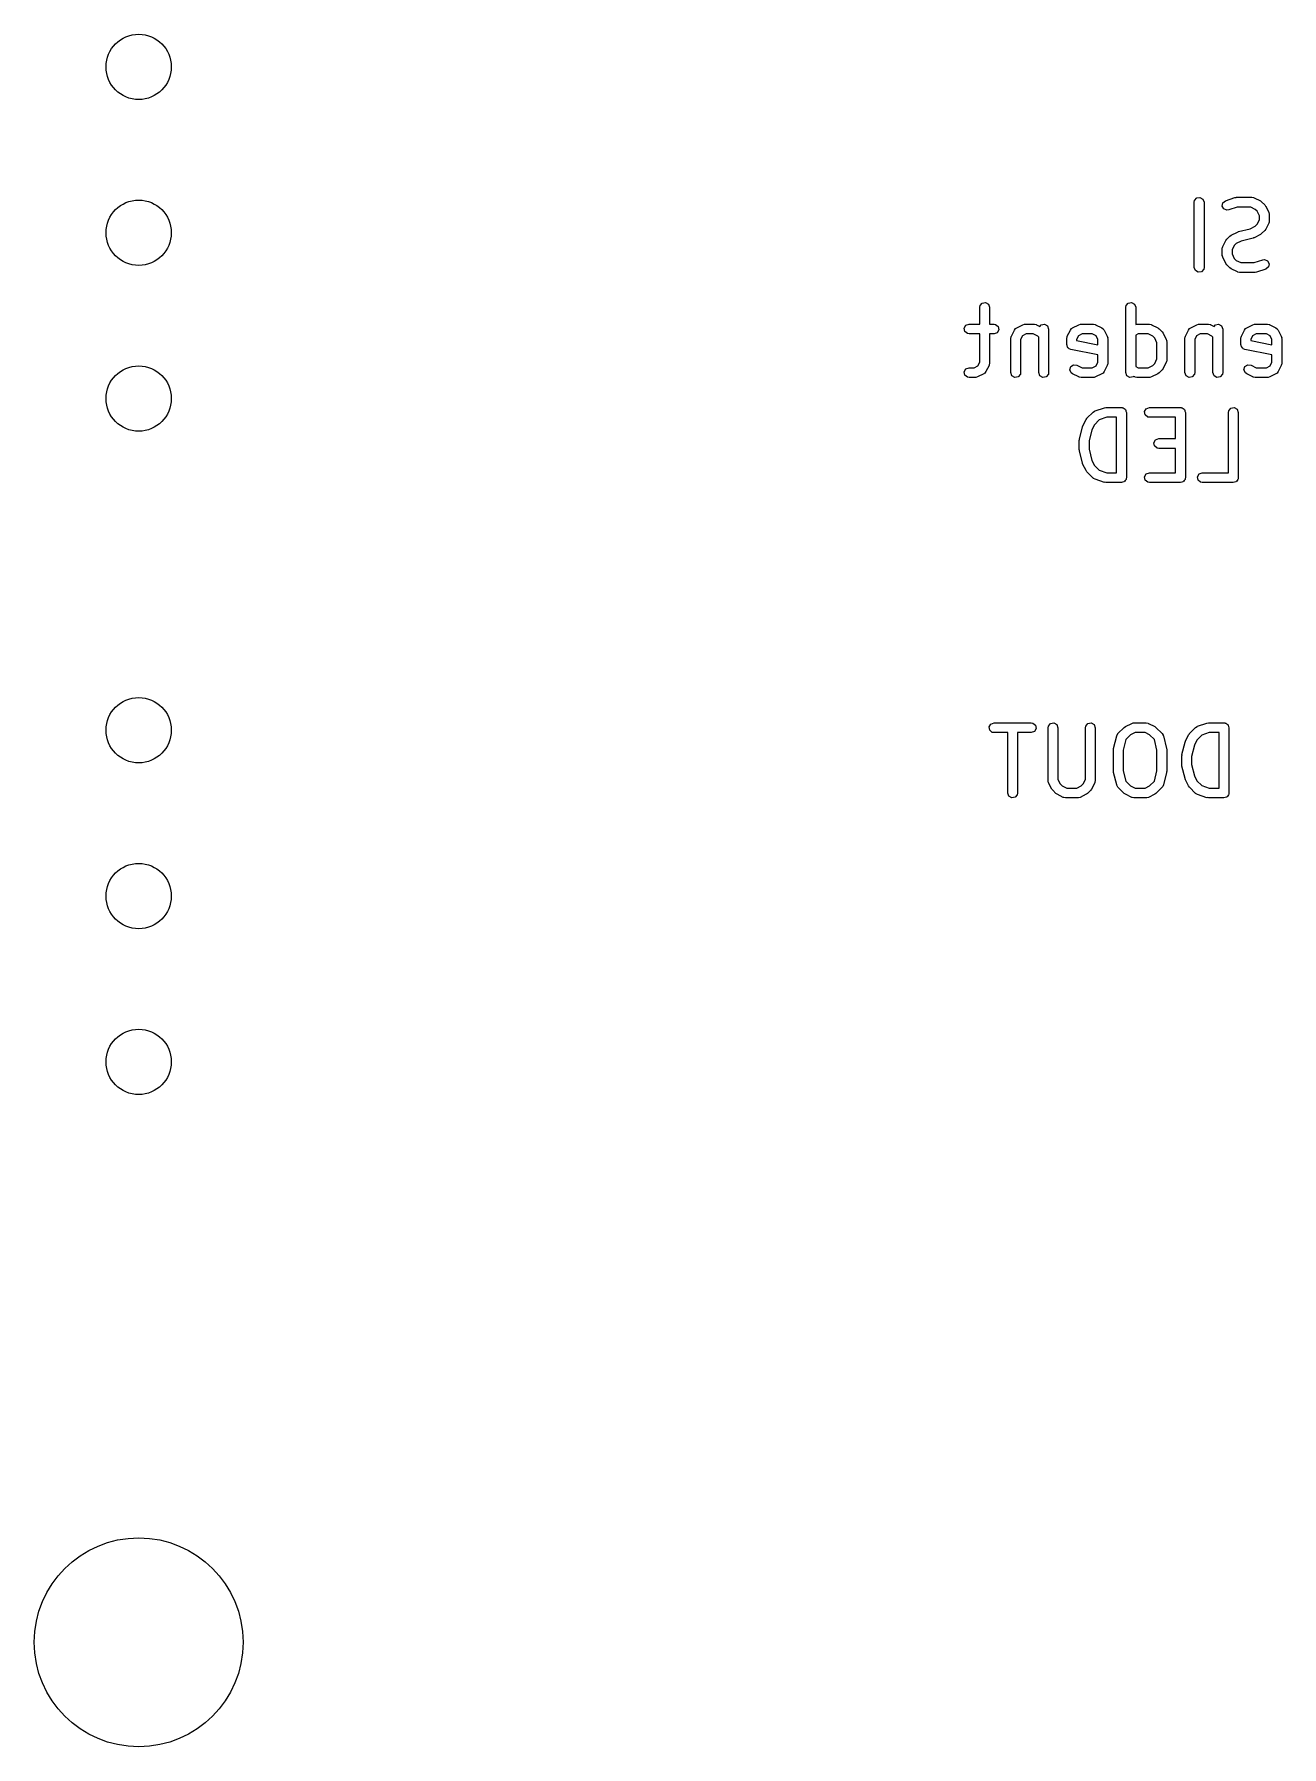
# Model space of a CAD drawing. Extents: x 127.8 to 175.4, y -127 to -66.7.
# Drawn here: x 127.78 to 146.89, y -127.04 to -100.81 of the extents above; entities that cross this region are included whole.
import ezdxf

# ---------------------------------------------------------------- set-up
doc = ezdxf.new("R2010")
doc.units = 0
doc.layers.add('BLACK', color=7, linetype='CONTINUOUS')

msp = doc.modelspace()

# ---------------------------------------------------------------- linework, layer by layer
at = {"layer": 'BLACK', "linetype": 'CONTINUOUS'}
for p, q in [((145.555, -103.358), (145.588, -103.318)), ((145.588, -103.318), (145.638, -103.309)), ((145.638, -103.309), (145.683, -103.335)), ((145.683, -103.335), (145.7, -103.383)), ((146.03, -103.36), (146.173, -103.312)), ((146.173, -103.312), (146.195, -103.309)), ((146.195, -103.309), (146.197, -103.308)), ((146.197, -103.308), (146.435, -103.308)), ((146.435, -103.308), (146.461, -103.313)), ((146.461, -103.313), (146.464, -103.316)), ((146.464, -103.316), (146.469, -103.316)), ((146.469, -103.316), (146.564, -103.364)), ((145.55, -103.383), (145.555, -103.358)), ((145.55, -104.383), (145.55, -103.383)), ((145.7, -103.383), (145.7, -104.383)), ((145.98, -103.442), (145.99, -103.392)), ((146.004, -103.487), (145.98, -103.442)), ((145.99, -103.392), (146.03, -103.36)), ((146.052, -103.506), (146.004, -103.487)), ((146.078, -103.502), (146.052, -103.506)), ((146.209, -103.458), (146.078, -103.502)), ((146.417, -103.458), (146.209, -103.458)), ((146.486, -103.493), (146.417, -103.458)), ((146.516, -103.523), (146.486, -103.493)), ((146.55, -103.592), (146.516, -103.523)), ((146.55, -103.651), (146.55, -103.592)), ((146.564, -103.364), (146.582, -103.377)), ((146.582, -103.377), (146.583, -103.378)), ((146.583, -103.378), (146.631, -103.426)), ((146.631, -103.426), (146.644, -103.444)), ((146.644, -103.444), (146.645, -103.445)), ((146.645, -103.445), (146.693, -103.54)), ((146.693, -103.54), (146.7, -103.565)), ((146.7, -103.565), (146.699, -103.57)), ((146.699, -103.57), (146.7, -103.574)), ((146.7, -103.574), (146.7, -103.669)), ((146.116, -103.888), (146.211, -103.84)), ((146.211, -103.84), (146.223, -103.836)), ((146.223, -103.836), (146.226, -103.834)), ((146.226, -103.834), (146.409, -103.789)), ((146.409, -103.789), (146.486, -103.75)), ((146.486, -103.75), (146.516, -103.72)), ((146.516, -103.72), (146.55, -103.651)), ((146.583, -103.865), (146.565, -103.878)), ((146.631, -103.817), (146.583, -103.865)), ((146.632, -103.816), (146.631, -103.817)), ((146.645, -103.798), (146.632, -103.816)), ((146.693, -103.703), (146.645, -103.798)), ((146.696, -103.695), (146.693, -103.698)), ((146.693, -103.698), (146.693, -103.703)), ((146.7, -103.669), (146.696, -103.695)), ((145.979, -104.098), (145.984, -104.072)), ((145.979, -104.193), (145.979, -104.098)), ((145.984, -104.072), (145.986, -104.069)), ((145.986, -104.069), (145.987, -104.064)), ((145.987, -104.064), (146.035, -103.969)), ((146.035, -103.969), (146.048, -103.951)), ((146.048, -103.951), (146.049, -103.949)), ((146.049, -103.949), (146.096, -103.902)), ((146.096, -103.902), (146.115, -103.889)), ((146.115, -103.889), (146.116, -103.888)), ((146.163, -104.047), (146.129, -104.115)), ((146.129, -104.115), (146.129, -104.175)), ((146.194, -104.016), (146.163, -104.047)), ((146.271, -103.978), (146.194, -104.016)), ((146.453, -103.932), (146.271, -103.978)), ((146.456, -103.93), (146.453, -103.932)), ((146.469, -103.927), (146.456, -103.93)), ((146.564, -103.879), (146.469, -103.927)), ((146.565, -103.878), (146.564, -103.879)), ((145.568, -104.432), (145.55, -104.383)), ((145.7, -104.383), (145.696, -104.409)), ((145.981, -104.197), (145.979, -104.193)), ((145.98, -104.201), (145.981, -104.197)), ((145.987, -104.226), (145.98, -104.201)), ((146.035, -104.322), (145.987, -104.226)), ((146.036, -104.323), (146.035, -104.322)), ((146.049, -104.341), (146.036, -104.323)), ((146.096, -104.389), (146.049, -104.341)), ((146.098, -104.389), (146.096, -104.389)), ((146.116, -104.403), (146.098, -104.389)), ((146.129, -104.175), (146.163, -104.244)), ((146.163, -104.244), (146.194, -104.274)), ((146.194, -104.274), (146.262, -104.308)), ((146.262, -104.308), (146.47, -104.308)), ((146.47, -104.308), (146.602, -104.265)), ((146.602, -104.265), (146.628, -104.261)), ((146.628, -104.261), (146.675, -104.28)), ((146.689, -104.375), (146.649, -104.407)), ((146.675, -104.28), (146.7, -104.325)), ((146.7, -104.325), (146.689, -104.375)), ((145.612, -104.457), (145.568, -104.432)), ((145.663, -104.448), (145.612, -104.457)), ((145.696, -104.409), (145.663, -104.448)), ((146.211, -104.45), (146.116, -104.403)), ((146.215, -104.451), (146.211, -104.45)), ((146.219, -104.454), (146.215, -104.451)), ((146.245, -104.458), (146.219, -104.454)), ((146.483, -104.458), (146.245, -104.458)), ((146.484, -104.458), (146.483, -104.458)), ((146.506, -104.455), (146.484, -104.458)), ((146.649, -104.407), (146.506, -104.455)), ((142.302, -104.928), (142.353, -104.919)), ((142.353, -104.919), (142.397, -104.945)), ((144.54, -104.928), (144.591, -104.919)), ((144.591, -104.919), (144.635, -104.945)), ((142.265, -104.993), (142.269, -104.968)), ((142.265, -105.252), (142.265, -104.993)), ((142.269, -104.968), (142.302, -104.928)), ((142.397, -104.945), (142.415, -104.993)), ((142.415, -104.993), (142.415, -105.252)), ((144.503, -104.993), (144.507, -104.968)), ((144.503, -105.993), (144.503, -104.993)), ((144.507, -104.968), (144.54, -104.928)), ((144.635, -104.945), (144.653, -104.993)), ((144.653, -104.993), (144.653, -105.256)), ((142.028, -105.314), (142.053, -105.269)), ((142.037, -105.364), (142.028, -105.314)), ((142.076, -105.397), (142.037, -105.364)), ((142.053, -105.269), (142.102, -105.252)), ((142.102, -105.402), (142.076, -105.397)), ((142.102, -105.252), (142.265, -105.252)), ((142.265, -105.402), (142.102, -105.402)), ((142.265, -105.833), (142.265, -105.402)), ((142.415, -105.252), (142.483, -105.252)), ((142.483, -105.402), (142.415, -105.402)), ((142.415, -105.402), (142.415, -105.851)), ((142.483, -105.252), (142.508, -105.256)), ((142.531, -105.384), (142.483, -105.402)), ((142.508, -105.256), (142.548, -105.289)), ((142.556, -105.34), (142.531, -105.384)), ((142.548, -105.289), (142.556, -105.34)), ((142.741, -105.47), (142.745, -105.444)), ((142.745, -105.444), (142.748, -105.44)), ((142.748, -105.44), (142.749, -105.436)), ((142.749, -105.436), (142.796, -105.341)), ((142.796, -105.341), (142.812, -105.32)), ((142.812, -105.32), (142.822, -105.315)), ((142.822, -105.315), (142.83, -105.307)), ((142.83, -105.307), (142.925, -105.26)), ((142.919, -105.43), (142.891, -105.487)), ((142.976, -105.402), (142.919, -105.43)), ((142.925, -105.26), (142.95, -105.252)), ((142.95, -105.252), (142.955, -105.253)), ((142.955, -105.253), (142.959, -105.252)), ((142.959, -105.252), (143.102, -105.252)), ((143.084, -105.402), (142.976, -105.402)), ((143.152, -105.436), (143.084, -105.402)), ((143.102, -105.252), (143.127, -105.256)), ((143.127, -105.256), (143.131, -105.259)), ((143.131, -105.259), (143.135, -105.26)), ((143.135, -105.26), (143.187, -105.286)), ((143.17, -105.453), (143.152, -105.436)), ((143.187, -105.286), (143.207, -105.262)), ((143.207, -105.262), (143.258, -105.253)), ((143.258, -105.253), (143.302, -105.278)), ((143.302, -105.278), (143.32, -105.327)), ((143.32, -105.327), (143.32, -105.993)), ((143.598, -105.47), (143.603, -105.444)), ((143.603, -105.444), (143.605, -105.44)), ((143.605, -105.44), (143.606, -105.436)), ((143.606, -105.436), (143.654, -105.341)), ((143.654, -105.341), (143.669, -105.32)), ((143.669, -105.32), (143.679, -105.315)), ((143.679, -105.315), (143.687, -105.307)), ((143.687, -105.307), (143.782, -105.26)), ((143.777, -105.43), (143.748, -105.487)), ((143.834, -105.402), (143.777, -105.43)), ((143.782, -105.26), (143.807, -105.252)), ((143.807, -105.252), (143.812, -105.253)), ((143.812, -105.253), (143.816, -105.252)), ((143.816, -105.252), (144.006, -105.252)), ((143.989, -105.402), (143.834, -105.402)), ((144.046, -105.43), (143.989, -105.402)), ((144.006, -105.252), (144.032, -105.256)), ((144.032, -105.256), (144.035, -105.259)), ((144.035, -105.259), (144.04, -105.26)), ((144.04, -105.26), (144.135, -105.307)), ((144.074, -105.487), (144.046, -105.43)), ((144.135, -105.307), (144.156, -105.323)), ((144.156, -105.323), (144.161, -105.333)), ((144.161, -105.333), (144.169, -105.341)), ((144.169, -105.341), (144.216, -105.436)), ((144.216, -105.436), (144.224, -105.461)), ((144.653, -105.256), (144.665, -105.252)), ((144.691, -105.402), (144.653, -105.421)), ((144.653, -105.421), (144.653, -105.899)), ((144.665, -105.252), (144.669, -105.253)), ((144.669, -105.253), (144.673, -105.252)), ((144.673, -105.252), (144.864, -105.252)), ((144.846, -105.402), (144.691, -105.402)), ((144.914, -105.436), (144.846, -105.402)), ((144.864, -105.252), (144.889, -105.256)), ((144.889, -105.256), (144.893, -105.259)), ((144.893, -105.259), (144.897, -105.26)), ((144.897, -105.26), (144.992, -105.307)), ((144.945, -105.466), (144.914, -105.436)), ((144.992, -105.307), (145.01, -105.321)), ((145.01, -105.321), (145.012, -105.321)), ((145.012, -105.321), (145.059, -105.369)), ((145.059, -105.369), (145.072, -105.387)), ((145.072, -105.387), (145.073, -105.388)), ((145.073, -105.388), (145.121, -105.484)), ((145.408, -105.47), (145.412, -105.444)), ((145.412, -105.444), (145.415, -105.44)), ((145.415, -105.44), (145.416, -105.436)), ((145.416, -105.436), (145.463, -105.341)), ((145.463, -105.341), (145.479, -105.32)), ((145.479, -105.32), (145.489, -105.315)), ((145.489, -105.315), (145.497, -105.307)), ((145.497, -105.307), (145.592, -105.26)), ((145.586, -105.43), (145.558, -105.487)), ((145.643, -105.402), (145.586, -105.43)), ((145.592, -105.26), (145.617, -105.252)), ((145.617, -105.252), (145.621, -105.253)), ((145.621, -105.253), (145.625, -105.252)), ((145.625, -105.252), (145.768, -105.252)), ((145.751, -105.402), (145.643, -105.402)), ((145.819, -105.436), (145.751, -105.402)), ((145.768, -105.252), (145.794, -105.256)), ((145.794, -105.256), (145.797, -105.259)), ((145.797, -105.259), (145.802, -105.26)), ((145.802, -105.26), (145.854, -105.286)), ((145.836, -105.453), (145.819, -105.436)), ((145.854, -105.286), (145.874, -105.262)), ((145.874, -105.262), (145.924, -105.253)), ((145.924, -105.253), (145.969, -105.278)), ((145.969, -105.278), (145.986, -105.327)), ((145.986, -105.327), (145.986, -105.993)), ((146.265, -105.47), (146.269, -105.444)), ((146.269, -105.444), (146.272, -105.44)), ((146.272, -105.44), (146.273, -105.436)), ((146.273, -105.436), (146.32, -105.341)), ((146.32, -105.341), (146.336, -105.32)), ((146.336, -105.32), (146.346, -105.315)), ((146.346, -105.315), (146.354, -105.307)), ((146.354, -105.307), (146.449, -105.26)), ((146.443, -105.43), (146.415, -105.487)), ((146.5, -105.402), (146.443, -105.43)), ((146.449, -105.26), (146.474, -105.252)), ((146.474, -105.252), (146.478, -105.253)), ((146.478, -105.253), (146.483, -105.252)), ((146.483, -105.252), (146.673, -105.252)), ((146.655, -105.402), (146.5, -105.402)), ((146.712, -105.43), (146.655, -105.402)), ((146.673, -105.252), (146.699, -105.256)), ((146.699, -105.256), (146.702, -105.259)), ((146.702, -105.259), (146.707, -105.26)), ((146.707, -105.26), (146.802, -105.307)), ((146.741, -105.487), (146.712, -105.43)), ((146.802, -105.307), (146.823, -105.323)), ((146.823, -105.323), (146.827, -105.333)), ((146.827, -105.333), (146.835, -105.341)), ((146.835, -105.341), (146.883, -105.436)), ((146.883, -105.436), (146.89, -105.461)), ((142.741, -105.993), (142.741, -105.47)), ((142.891, -105.487), (142.891, -105.993)), ((143.17, -105.993), (143.17, -105.453)), ((143.598, -105.565), (143.598, -105.47)), ((143.602, -105.576), (143.598, -105.565)), ((143.602, -105.589), (143.602, -105.576)), ((143.611, -105.6), (143.602, -105.589)), ((143.616, -105.613), (143.611, -105.6)), ((143.626, -105.619), (143.616, -105.613)), ((143.634, -105.629), (143.626, -105.619)), ((143.658, -105.638), (143.634, -105.629)), ((144.074, -105.722), (143.658, -105.638)), ((143.748, -105.487), (143.748, -105.503)), ((143.748, -105.503), (144.074, -105.569)), ((144.074, -105.569), (144.074, -105.487)), ((144.224, -105.461), (144.223, -105.465)), ((144.223, -105.465), (144.224, -105.47)), ((144.224, -105.47), (144.224, -105.851)), ((144.979, -105.535), (144.945, -105.466)), ((144.979, -105.785), (144.979, -105.535)), ((145.121, -105.484), (145.129, -105.509)), ((145.129, -105.509), (145.127, -105.513)), ((145.127, -105.513), (145.129, -105.517)), ((145.129, -105.517), (145.129, -105.803)), ((145.408, -105.993), (145.408, -105.47)), ((145.558, -105.487), (145.558, -105.993)), ((145.836, -105.993), (145.836, -105.453)), ((146.265, -105.565), (146.265, -105.47)), ((146.269, -105.576), (146.265, -105.565)), ((146.269, -105.589), (146.269, -105.576)), ((146.277, -105.6), (146.269, -105.589)), ((146.282, -105.613), (146.277, -105.6)), ((146.293, -105.619), (146.282, -105.613)), ((146.301, -105.629), (146.293, -105.619)), ((146.325, -105.638), (146.301, -105.629)), ((146.741, -105.722), (146.325, -105.638)), ((146.415, -105.487), (146.415, -105.503)), ((146.415, -105.503), (146.741, -105.569)), ((146.741, -105.569), (146.741, -105.487)), ((146.89, -105.461), (146.889, -105.465)), ((146.889, -105.465), (146.891, -105.47)), ((146.891, -105.47), (146.891, -105.851)), ((142.028, -105.98), (142.053, -105.936)), ((142.053, -105.936), (142.102, -105.918)), ((142.102, -105.918), (142.179, -105.918)), ((142.179, -105.918), (142.236, -105.89)), ((142.236, -105.89), (142.265, -105.833)), ((142.407, -105.884), (142.359, -105.979)), ((142.41, -105.876), (142.407, -105.88)), ((142.407, -105.88), (142.407, -105.884)), ((142.415, -105.851), (142.41, -105.876)), ((143.646, -105.95), (143.66, -105.901)), ((143.666, -105.997), (143.646, -105.95)), ((143.66, -105.901), (143.703, -105.873)), ((143.703, -105.873), (143.754, -105.879)), ((143.754, -105.879), (143.834, -105.918)), ((143.834, -105.918), (143.989, -105.918)), ((143.989, -105.918), (144.046, -105.89)), ((144.046, -105.89), (144.074, -105.833)), ((144.074, -105.833), (144.074, -105.722)), ((144.216, -105.884), (144.169, -105.979)), ((144.217, -105.88), (144.216, -105.884)), ((144.22, -105.876), (144.217, -105.88)), ((144.224, -105.851), (144.22, -105.876)), ((144.653, -105.899), (144.691, -105.918)), ((144.691, -105.918), (144.846, -105.918)), ((144.846, -105.918), (144.914, -105.884)), ((144.914, -105.884), (144.945, -105.854)), ((144.945, -105.854), (144.979, -105.785)), ((145.059, -105.951), (145.012, -105.999)), ((145.06, -105.95), (145.059, -105.951)), ((145.073, -105.932), (145.06, -105.95)), ((145.121, -105.836), (145.073, -105.932)), ((145.122, -105.832), (145.121, -105.836)), ((145.125, -105.829), (145.122, -105.832)), ((145.129, -105.803), (145.125, -105.829)), ((146.312, -105.95), (146.327, -105.901)), ((146.333, -105.997), (146.312, -105.95)), ((146.327, -105.901), (146.37, -105.873)), ((146.37, -105.873), (146.421, -105.879)), ((146.421, -105.879), (146.5, -105.918)), ((146.5, -105.918), (146.655, -105.918)), ((146.655, -105.918), (146.712, -105.89)), ((146.712, -105.89), (146.741, -105.833)), ((146.741, -105.833), (146.741, -105.722)), ((146.883, -105.884), (146.835, -105.979)), ((146.884, -105.88), (146.883, -105.884)), ((146.886, -105.876), (146.884, -105.88)), ((146.891, -105.851), (146.886, -105.876)), ((142.037, -106.031), (142.028, -105.98)), ((142.076, -106.064), (142.037, -106.031)), ((142.102, -106.068), (142.076, -106.064)), ((142.197, -106.068), (142.102, -106.068)), ((142.201, -106.067), (142.197, -106.068)), ((142.205, -106.068), (142.201, -106.067)), ((142.23, -106.06), (142.205, -106.068)), ((142.326, -106.013), (142.23, -106.06)), ((142.333, -106.005), (142.326, -106.013)), ((142.344, -106), (142.333, -106.005)), ((142.359, -105.979), (142.344, -106)), ((142.758, -106.042), (142.741, -105.993)), ((142.803, -106.067), (142.758, -106.042)), ((142.853, -106.058), (142.803, -106.067)), ((142.886, -106.019), (142.853, -106.058)), ((142.891, -105.993), (142.886, -106.019)), ((143.187, -106.042), (143.17, -105.993)), ((143.231, -106.067), (143.187, -106.042)), ((143.282, -106.058), (143.231, -106.067)), ((143.315, -106.019), (143.282, -106.058)), ((143.32, -105.993), (143.315, -106.019)), ((143.687, -106.013), (143.666, -105.997)), ((143.782, -106.06), (143.687, -106.013)), ((143.787, -106.061), (143.782, -106.06)), ((143.79, -106.064), (143.787, -106.061)), ((143.816, -106.068), (143.79, -106.064)), ((144.006, -106.068), (143.816, -106.068)), ((144.011, -106.067), (144.006, -106.068)), ((144.015, -106.068), (144.011, -106.067)), ((144.04, -106.06), (144.015, -106.068)), ((144.135, -106.013), (144.04, -106.06)), ((144.143, -106.005), (144.135, -106.013)), ((144.153, -106), (144.143, -106.005)), ((144.169, -105.979), (144.153, -106)), ((144.52, -106.042), (144.503, -105.993)), ((144.565, -106.067), (144.52, -106.042)), ((144.615, -106.058), (144.565, -106.067)), ((144.621, -106.051), (144.615, -106.058)), ((144.64, -106.06), (144.621, -106.051)), ((144.644, -106.061), (144.64, -106.06)), ((144.647, -106.064), (144.644, -106.061)), ((144.673, -106.068), (144.647, -106.064)), ((144.864, -106.068), (144.673, -106.068)), ((144.868, -106.067), (144.864, -106.068)), ((144.872, -106.068), (144.868, -106.067)), ((144.897, -106.06), (144.872, -106.068)), ((144.992, -106.013), (144.897, -106.06)), ((144.993, -106.012), (144.992, -106.013)), ((145.012, -105.999), (144.993, -106.012)), ((145.425, -106.042), (145.408, -105.993)), ((145.47, -106.067), (145.425, -106.042)), ((145.52, -106.058), (145.47, -106.067)), ((145.553, -106.019), (145.52, -106.058)), ((145.558, -105.993), (145.553, -106.019)), ((145.854, -106.042), (145.836, -105.993)), ((145.898, -106.067), (145.854, -106.042)), ((145.949, -106.058), (145.898, -106.067)), ((145.982, -106.019), (145.949, -106.058)), ((145.986, -105.993), (145.982, -106.019)), ((146.354, -106.013), (146.333, -105.997)), ((146.449, -106.06), (146.354, -106.013)), ((146.454, -106.061), (146.449, -106.06)), ((146.457, -106.064), (146.454, -106.061)), ((146.483, -106.068), (146.457, -106.064)), ((146.673, -106.068), (146.483, -106.068)), ((146.677, -106.067), (146.673, -106.068)), ((146.682, -106.068), (146.677, -106.067)), ((146.707, -106.06), (146.682, -106.068)), ((146.802, -106.013), (146.707, -106.06)), ((146.81, -106.005), (146.802, -106.013)), ((146.82, -106), (146.81, -106.005)), ((146.835, -105.979), (146.82, -106)), ((143.844, -106.808), (143.892, -106.713)), ((143.892, -106.713), (143.905, -106.695)), ((143.905, -106.695), (143.906, -106.693)), ((143.906, -106.693), (144.001, -106.598)), ((144.001, -106.598), (144.022, -106.583)), ((144.095, -106.717), (144.02, -106.791)), ((144.022, -106.583), (144.027, -106.583)), ((144.027, -106.583), (144.03, -106.58)), ((144.03, -106.58), (144.173, -106.532)), ((144.209, -106.678), (144.095, -106.717)), ((144.173, -106.532), (144.195, -106.529)), ((144.195, -106.529), (144.197, -106.528)), ((144.197, -106.528), (144.435, -106.528)), ((144.36, -106.678), (144.209, -106.678)), ((144.36, -107.528), (144.36, -106.678)), ((144.435, -106.528), (144.445, -106.53)), ((144.445, -106.53), (144.448, -106.529)), ((144.448, -106.529), (144.451, -106.531)), ((144.451, -106.531), (144.461, -106.533)), ((144.461, -106.533), (144.476, -106.545)), ((144.476, -106.545), (144.492, -106.555)), ((144.492, -106.555), (144.495, -106.562)), ((144.495, -106.562), (144.5, -106.566)), ((144.5, -106.566), (144.503, -106.585)), ((144.503, -106.585), (144.51, -106.603)), ((144.51, -106.603), (144.51, -107.603)), ((144.79, -106.59), (144.815, -106.546)), ((144.799, -106.641), (144.79, -106.59)), ((144.838, -106.674), (144.799, -106.641)), ((144.815, -106.546), (144.864, -106.528)), ((144.864, -106.678), (144.838, -106.674)), ((144.864, -106.528), (145.34, -106.528)), ((145.265, -106.678), (144.864, -106.678)), ((145.265, -107.005), (145.265, -106.678)), ((145.34, -106.528), (145.349, -106.53)), ((145.349, -106.53), (145.353, -106.529)), ((145.353, -106.529), (145.356, -106.531)), ((145.356, -106.531), (145.365, -106.533)), ((145.365, -106.533), (145.38, -106.545)), ((145.38, -106.545), (145.397, -106.555)), ((145.397, -106.555), (145.4, -106.562)), ((145.4, -106.562), (145.405, -106.566)), ((145.405, -106.566), (145.408, -106.585)), ((145.408, -106.585), (145.415, -106.603)), ((145.415, -106.603), (145.415, -107.603)), ((146.074, -106.603), (146.079, -106.578)), ((146.074, -107.528), (146.074, -106.603)), ((146.079, -106.578), (146.112, -106.538)), ((146.112, -106.538), (146.162, -106.529)), ((146.162, -106.529), (146.207, -106.555)), ((146.207, -106.555), (146.224, -106.603)), ((146.224, -106.603), (146.224, -107.603)), ((143.789, -107.032), (143.791, -107.017)), ((143.791, -107.014), (143.838, -106.823)), ((143.791, -107.017), (143.791, -107.014)), ((143.838, -106.823), (143.844, -106.811)), ((143.844, -106.811), (143.844, -106.808)), ((143.982, -106.868), (143.939, -107.041)), ((144.02, -106.791), (143.982, -106.868)), ((144.958, -107.022), (145.006, -107.005)), ((145.006, -107.005), (145.265, -107.005)), ((143.789, -107.175), (143.789, -107.032)), ((143.79, -107.178), (143.789, -107.175)), ((143.791, -107.193), (143.79, -107.178)), ((143.838, -107.383), (143.791, -107.193)), ((143.939, -107.041), (143.939, -107.166)), ((143.939, -107.166), (143.982, -107.339)), ((144.933, -107.067), (144.958, -107.022)), ((144.941, -107.117), (144.933, -107.067)), ((144.981, -107.15), (144.941, -107.117)), ((145.006, -107.155), (144.981, -107.15)), ((145.265, -107.155), (145.006, -107.155)), ((145.265, -107.528), (145.265, -107.155)), ((143.84, -107.386), (143.838, -107.383)), ((143.844, -107.399), (143.84, -107.386)), ((143.892, -107.494), (143.844, -107.399)), ((143.893, -107.495), (143.892, -107.494)), ((143.906, -107.514), (143.893, -107.495)), ((144.001, -107.609), (143.906, -107.514)), ((143.982, -107.339), (144.02, -107.416)), ((144.02, -107.416), (144.095, -107.49)), ((144.095, -107.49), (144.209, -107.528)), ((144.209, -107.528), (144.36, -107.528)), ((144.815, -107.546), (144.864, -107.528)), ((144.864, -107.528), (145.265, -107.528)), ((145.625, -107.546), (145.673, -107.528)), ((145.673, -107.528), (146.074, -107.528)), ((144.005, -107.611), (144.001, -107.609)), ((144.007, -107.614), (144.005, -107.611)), ((144.03, -107.627), (144.007, -107.614)), ((144.173, -107.675), (144.03, -107.627)), ((144.175, -107.674), (144.173, -107.675)), ((144.197, -107.678), (144.175, -107.674)), ((144.435, -107.678), (144.197, -107.678)), ((144.453, -107.672), (144.435, -107.678)), ((144.472, -107.668), (144.453, -107.672)), ((144.477, -107.663), (144.472, -107.668)), ((144.483, -107.661), (144.477, -107.663)), ((144.493, -107.644), (144.483, -107.661)), ((144.505, -107.629), (144.493, -107.644)), ((144.507, -107.619), (144.505, -107.629)), ((144.509, -107.616), (144.507, -107.619)), ((144.51, -107.603), (144.508, -107.613)), ((144.508, -107.613), (144.509, -107.616)), ((144.79, -107.59), (144.815, -107.546)), ((144.799, -107.641), (144.79, -107.59)), ((144.838, -107.674), (144.799, -107.641)), ((144.864, -107.678), (144.838, -107.674)), ((145.34, -107.678), (144.864, -107.678)), ((145.358, -107.672), (145.34, -107.678)), ((145.377, -107.668), (145.358, -107.672)), ((145.382, -107.663), (145.377, -107.668)), ((145.388, -107.661), (145.382, -107.663)), ((145.398, -107.644), (145.388, -107.661)), ((145.41, -107.629), (145.398, -107.644)), ((145.412, -107.619), (145.41, -107.629)), ((145.414, -107.616), (145.412, -107.619)), ((145.415, -107.603), (145.413, -107.613)), ((145.413, -107.613), (145.414, -107.616)), ((145.599, -107.59), (145.625, -107.546)), ((145.608, -107.641), (145.599, -107.59)), ((145.647, -107.674), (145.608, -107.641)), ((145.673, -107.678), (145.647, -107.674)), ((146.149, -107.678), (145.673, -107.678)), ((146.168, -107.672), (146.149, -107.678)), ((146.187, -107.668), (146.168, -107.672)), ((146.191, -107.663), (146.187, -107.668)), ((146.197, -107.661), (146.191, -107.663)), ((146.207, -107.644), (146.197, -107.661)), ((146.22, -107.629), (146.207, -107.644)), ((146.221, -107.619), (146.22, -107.629)), ((146.223, -107.616), (146.221, -107.619)), ((146.224, -107.603), (146.223, -107.613)), ((146.223, -107.613), (146.223, -107.616)), ((142.409, -111.42), (142.434, -111.376)), ((142.418, -111.471), (142.409, -111.42)), ((142.457, -111.504), (142.418, -111.471)), ((142.434, -111.376), (142.483, -111.358)), ((142.483, -111.358), (143.054, -111.358)), ((143.054, -111.358), (143.08, -111.363)), ((143.08, -111.363), (143.119, -111.396)), ((143.128, -111.446), (143.102, -111.491)), ((143.119, -111.396), (143.128, -111.446)), ((143.312, -111.433), (143.317, -111.408)), ((143.312, -112.243), (143.312, -111.433)), ((143.317, -111.408), (143.35, -111.368)), ((143.35, -111.368), (143.4, -111.359)), ((143.4, -111.359), (143.445, -111.385)), ((143.445, -111.385), (143.462, -111.433)), ((143.462, -111.433), (143.462, -112.225)), ((143.884, -111.433), (143.888, -111.408)), ((143.884, -112.225), (143.884, -111.433)), ((143.888, -111.408), (143.921, -111.368)), ((143.921, -111.368), (143.972, -111.359)), ((143.972, -111.359), (144.016, -111.385)), ((144.016, -111.385), (144.034, -111.433)), ((144.034, -111.433), (144.034, -112.243)), ((144.382, -111.523), (144.477, -111.428)), ((144.477, -111.428), (144.496, -111.415)), ((144.496, -111.415), (144.497, -111.414)), ((144.497, -111.414), (144.592, -111.366)), ((144.592, -111.366), (144.617, -111.359)), ((144.617, -111.359), (144.621, -111.36)), ((144.621, -111.36), (144.625, -111.358)), ((144.625, -111.358), (144.816, -111.358)), ((144.816, -111.358), (144.842, -111.363)), ((144.842, -111.363), (144.845, -111.366)), ((144.845, -111.366), (144.849, -111.366)), ((144.849, -111.366), (144.945, -111.414)), ((144.945, -111.414), (144.963, -111.427)), ((144.963, -111.427), (144.964, -111.428)), ((144.964, -111.428), (145.059, -111.523)), ((145.477, -111.523), (145.572, -111.428)), ((145.572, -111.428), (145.594, -111.413)), ((145.594, -111.413), (145.598, -111.413)), ((145.598, -111.413), (145.602, -111.41)), ((145.602, -111.41), (145.745, -111.362)), ((145.745, -111.362), (145.767, -111.359)), ((145.767, -111.359), (145.768, -111.358)), ((145.768, -111.358), (146.006, -111.358)), ((146.006, -111.358), (146.016, -111.36)), ((146.016, -111.36), (146.019, -111.359)), ((146.019, -111.359), (146.022, -111.361)), ((146.022, -111.361), (146.032, -111.363)), ((146.032, -111.363), (146.047, -111.375)), ((146.047, -111.375), (146.064, -111.385)), ((146.064, -111.385), (146.066, -111.392)), ((146.066, -111.392), (146.071, -111.396)), ((146.071, -111.396), (146.075, -111.415)), ((146.075, -111.415), (146.081, -111.433)), ((146.081, -111.433), (146.081, -112.433)), ((142.483, -111.508), (142.457, -111.504)), ((142.693, -111.508), (142.483, -111.508)), ((142.693, -112.433), (142.693, -111.508)), ((143.054, -111.508), (142.843, -111.508)), ((142.843, -111.508), (142.843, -112.433)), ((143.102, -111.491), (143.054, -111.508)), ((144.315, -111.749), (144.362, -111.558)), ((144.362, -111.558), (144.373, -111.534)), ((144.373, -111.534), (144.379, -111.53)), ((144.379, -111.53), (144.382, -111.523)), ((144.503, -111.615), (144.462, -111.776)), ((144.575, -111.543), (144.503, -111.615)), ((144.643, -111.508), (144.575, -111.543)), ((144.798, -111.508), (144.643, -111.508)), ((144.867, -111.543), (144.798, -111.508)), ((144.939, -111.615), (144.867, -111.543)), ((144.979, -111.776), (144.939, -111.615)), ((145.059, -111.523), (145.074, -111.545)), ((145.074, -111.545), (145.075, -111.552)), ((145.075, -111.552), (145.079, -111.558)), ((145.079, -111.558), (145.127, -111.749)), ((145.362, -111.844), (145.41, -111.653)), ((145.41, -111.653), (145.415, -111.641)), ((145.415, -111.641), (145.416, -111.638)), ((145.416, -111.638), (145.463, -111.543)), ((145.463, -111.543), (145.476, -111.525)), ((145.476, -111.525), (145.477, -111.523)), ((145.553, -111.698), (145.51, -111.871)), ((145.592, -111.621), (145.553, -111.698)), ((145.666, -111.547), (145.592, -111.621)), ((145.78, -111.508), (145.666, -111.547)), ((145.931, -111.508), (145.78, -111.508)), ((145.931, -112.358), (145.931, -111.508)), ((144.312, -111.767), (144.315, -111.752)), ((144.312, -112.1), (144.312, -111.767)), ((144.315, -111.752), (144.315, -111.749)), ((144.462, -111.776), (144.462, -112.091)), ((144.979, -112.091), (144.979, -111.776)), ((145.127, -111.749), (145.128, -111.763)), ((145.128, -111.763), (145.129, -111.767)), ((145.129, -111.767), (145.129, -112.1)), ((145.36, -111.862), (145.363, -111.847)), ((145.36, -112.005), (145.36, -111.862)), ((145.363, -111.847), (145.362, -111.844)), ((145.51, -111.871), (145.51, -111.996)), ((145.51, -111.996), (145.553, -112.169)), ((143.314, -112.247), (143.312, -112.243)), ((143.313, -112.251), (143.314, -112.247)), ((143.32, -112.276), (143.313, -112.251)), ((143.462, -112.225), (143.497, -112.294)), ((143.85, -112.294), (143.884, -112.225)), ((144.034, -112.243), (144.029, -112.269)), ((144.314, -112.103), (144.312, -112.1)), ((144.315, -112.118), (144.314, -112.103)), ((144.362, -112.309), (144.315, -112.118)), ((144.462, -112.091), (144.503, -112.252)), ((144.503, -112.252), (144.575, -112.324)), ((144.867, -112.324), (144.939, -112.252)), ((144.939, -112.252), (144.979, -112.091)), ((145.127, -112.118), (145.079, -112.309)), ((145.129, -112.1), (145.126, -112.115)), ((145.126, -112.115), (145.127, -112.118)), ((145.361, -112.008), (145.36, -112.005)), ((145.362, -112.023), (145.361, -112.008)), ((145.41, -112.213), (145.362, -112.023)), ((145.412, -112.216), (145.41, -112.213)), ((145.416, -112.229), (145.412, -112.216)), ((145.463, -112.324), (145.416, -112.229)), ((145.553, -112.169), (145.592, -112.246)), ((145.592, -112.246), (145.666, -112.32)), ((142.711, -112.482), (142.693, -112.433)), ((142.755, -112.507), (142.711, -112.482)), ((142.806, -112.498), (142.755, -112.507)), ((142.839, -112.459), (142.806, -112.498)), ((142.843, -112.433), (142.839, -112.459)), ((143.368, -112.372), (143.32, -112.276)), ((143.369, -112.373), (143.368, -112.372)), ((143.382, -112.391), (143.369, -112.373)), ((143.43, -112.439), (143.382, -112.391)), ((143.431, -112.439), (143.43, -112.439)), ((143.449, -112.453), (143.431, -112.439)), ((143.544, -112.5), (143.449, -112.453)), ((143.497, -112.294), (143.527, -112.324)), ((143.527, -112.324), (143.596, -112.358)), ((143.549, -112.501), (143.544, -112.5)), ((143.552, -112.504), (143.549, -112.501)), ((143.578, -112.508), (143.552, -112.504)), ((143.768, -112.508), (143.578, -112.508)), ((143.596, -112.358), (143.751, -112.358)), ((143.751, -112.358), (143.819, -112.324)), ((143.773, -112.507), (143.768, -112.508)), ((143.777, -112.508), (143.773, -112.507)), ((143.802, -112.5), (143.777, -112.508)), ((143.897, -112.453), (143.802, -112.5)), ((143.819, -112.324), (143.85, -112.294)), ((143.898, -112.452), (143.897, -112.453)), ((143.917, -112.439), (143.898, -112.452)), ((143.964, -112.391), (143.917, -112.439)), ((143.965, -112.39), (143.964, -112.391)), ((143.978, -112.372), (143.965, -112.39)), ((144.026, -112.276), (143.978, -112.372)), ((144.029, -112.269), (144.026, -112.272)), ((144.026, -112.272), (144.026, -112.276)), ((144.366, -112.315), (144.362, -112.309)), ((144.367, -112.322), (144.366, -112.315)), ((144.382, -112.344), (144.367, -112.322)), ((144.477, -112.439), (144.382, -112.344)), ((144.479, -112.439), (144.477, -112.439)), ((144.497, -112.453), (144.479, -112.439)), ((144.592, -112.5), (144.497, -112.453)), ((144.575, -112.324), (144.643, -112.358)), ((144.596, -112.501), (144.592, -112.5)), ((144.6, -112.504), (144.596, -112.501)), ((144.625, -112.508), (144.6, -112.504)), ((144.816, -112.508), (144.625, -112.508)), ((144.643, -112.358), (144.798, -112.358)), ((144.798, -112.358), (144.867, -112.324)), ((144.82, -112.507), (144.816, -112.508)), ((144.825, -112.508), (144.82, -112.507)), ((144.849, -112.5), (144.825, -112.508)), ((144.945, -112.453), (144.849, -112.5)), ((144.946, -112.452), (144.945, -112.453)), ((144.964, -112.439), (144.946, -112.452)), ((145.059, -112.344), (144.964, -112.439)), ((145.063, -112.337), (145.059, -112.344)), ((145.069, -112.332), (145.063, -112.337)), ((145.079, -112.309), (145.069, -112.332)), ((145.464, -112.325), (145.463, -112.324)), ((145.477, -112.344), (145.464, -112.325)), ((145.572, -112.439), (145.477, -112.344)), ((145.576, -112.441), (145.572, -112.439)), ((145.579, -112.444), (145.576, -112.441)), ((145.602, -112.457), (145.579, -112.444)), ((145.745, -112.505), (145.602, -112.457)), ((145.666, -112.32), (145.78, -112.358)), ((145.746, -112.504), (145.745, -112.505)), ((145.768, -112.508), (145.746, -112.504)), ((146.006, -112.508), (145.768, -112.508)), ((145.78, -112.358), (145.931, -112.358)), ((146.025, -112.502), (146.006, -112.508)), ((146.044, -112.498), (146.025, -112.502)), ((146.048, -112.493), (146.044, -112.498)), ((146.055, -112.491), (146.048, -112.493)), ((146.064, -112.474), (146.055, -112.491)), ((146.077, -112.459), (146.064, -112.474)), ((146.079, -112.449), (146.077, -112.459)), ((146.08, -112.446), (146.079, -112.449)), ((146.081, -112.433), (146.08, -112.443)), ((146.08, -112.443), (146.08, -112.446))]:
    msp.add_line(p, q, dxfattribs=at)
at = {"layer": 'BLACK'}
for centre, radius in [((129.379, -101.311), 0.5), ((129.379, -103.851), 0.5), ((129.379, -106.391), 0.5), ((129.379, -111.471), 0.5), ((129.379, -114.011), 0.5), ((129.379, -116.551), 0.5), ((129.379, -125.441), 1.6)]:
    msp.add_circle(centre, radius, dxfattribs=at)

doc.saveas('drawing.dxf')
